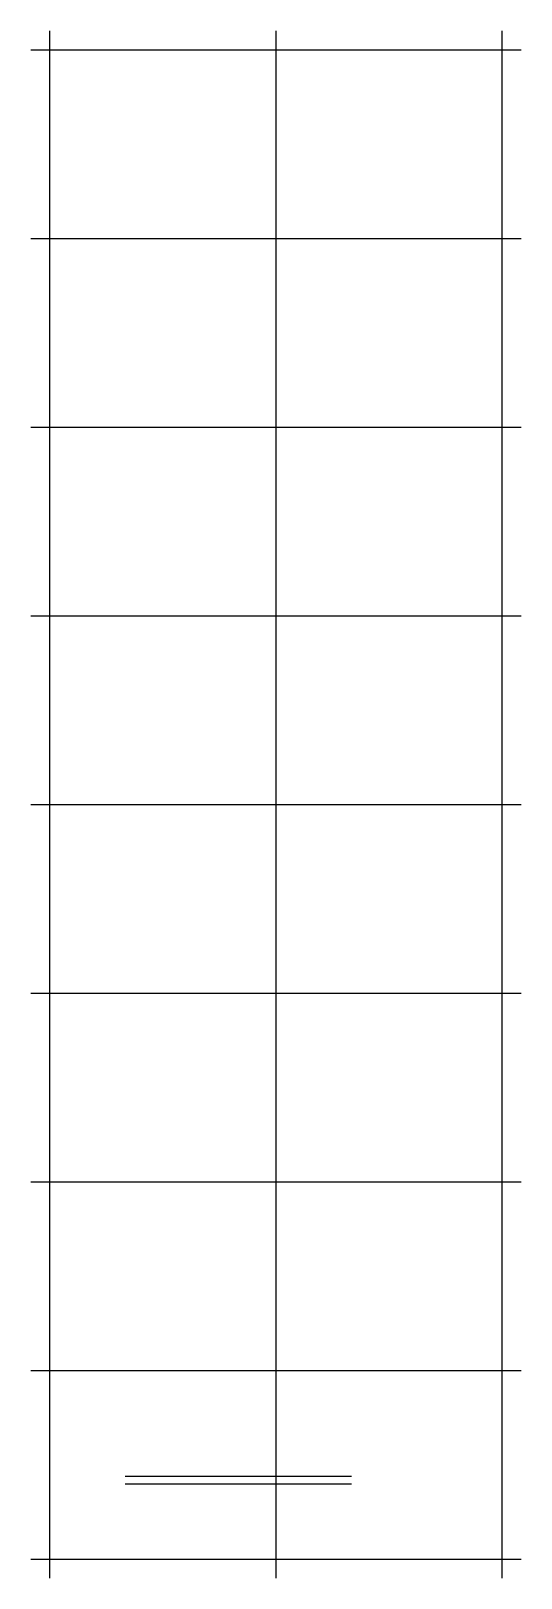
# Model space of a CAD drawing. Header units: millimetres. Extents: x -500 to 110000, y -3500 to 40500.
# Drawn here: x -500 to 12500, y -500 to 40500 of the extents above.
import ezdxf

# ---------------------------------------------------------------- set-up
doc = ezdxf.new("R2010")
doc.units = ezdxf.units.MM
doc.layers.add('A-WALL', color=2, linetype='CONTINUOUS')
doc.layers.add('S-GRID-IDEN', color=3, linetype='CONTINUOUS')

msp = doc.modelspace()

# ---------------------------------------------------------------- linework, layer by layer
at = {"layer": 'A-WALL'}
for p, q in [((2000, 2200), (8000, 2200)), ((2000, 2000), (8000, 2000))]:
    msp.add_line(p, q, dxfattribs=at)
at = {"layer": 'S-GRID-IDEN'}
for p, q in [((0, -500), (0, 40500)), ((6000, -500), (6000, 40500)), ((12000, -500), (12000, 40500)), ((-500, 40000), (12500, 40000)), ((-500, 35000), (12500, 35000)), ((-500, 30000), (12500, 30000)), ((-500, 25000), (12500, 25000)), ((-500, 20000), (12500, 20000)), ((-500, 15000), (12500, 15000)), ((-500, 10000), (12500, 10000)), ((-500, 5000), (12500, 5000)), ((-500, 0), (12500, 0))]:
    msp.add_line(p, q, dxfattribs=at)

doc.saveas('drawing.dxf')
